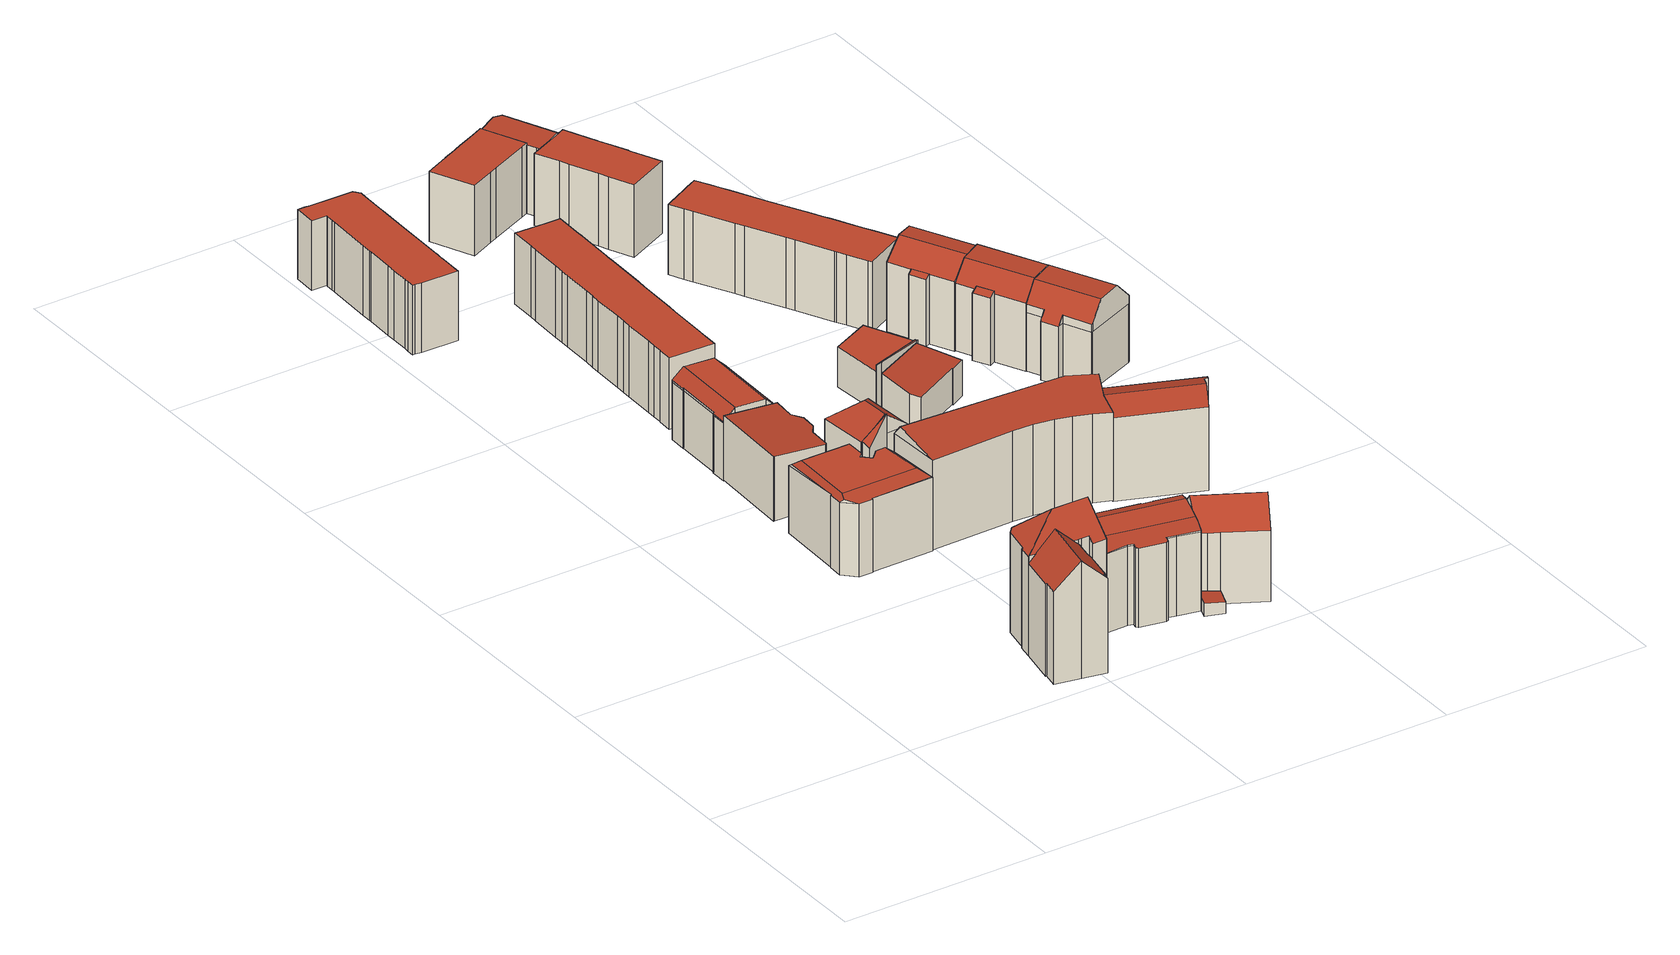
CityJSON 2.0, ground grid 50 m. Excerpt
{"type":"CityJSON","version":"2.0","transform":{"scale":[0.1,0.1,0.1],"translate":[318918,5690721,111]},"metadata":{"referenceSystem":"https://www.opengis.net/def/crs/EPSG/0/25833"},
"CityObjects":{
"building1":{"type":"Building","attributes":{"Gemeindeschluessel":14713000,"Geometrietyp2DReferenz":"3000","function":"31001_9998","roofType":"9999"},"children":["building1-1","building1-2"]},
"building1-1":{"type":"BuildingPart","attributes":{"Dachtyp_tdc":"tdcFreeFormRoof","Dachneigung":43.68,"QualitaetDacherkennung":55,"Geometrietyp2DReferenz":"3000","roofType":"5000","measuredHeight":29.29},"parents":["building1"],"geometry":[{"type":"MultiSurface","lod":"2","boundaries":[[[0,1,2,3]],[[1,4,5,2]],[[4,6,7,5]],[[6,8,9,7]],[[8,10,11,12,9]],[[13,14,15,16,17]],[[14,18,19,15]],[[18,20,21,19]],[[20,22,23,21]],[[22,24,25,23]],[[24,26,27,25]],[[26,0,3,27]],[[22,20,18,14,13,28,29]],[[28,30,31,32,10,8,6,4,1,0,29]],[[0,26,24,22,29]],[[3,2,5,7,9,12,33,34,16,15,19,21,23,25,27]],[[32,11,10]],[[35,30,28]],[[34,33,31,30,35]],[[33,12,11,32,31]],[[13,17,35,28]],[[34,35,17,16]]],"semantics":{"surfaces":[{"type":"WallSurface"},{"type":"RoofSurface"},{"type":"GroundSurface"},{"type":"ClosureSurface"}],"values":[0,0,0,0,0,0,0,0,0,0,0,0,1,1,1,2,0,0,3,3,0,3]}}]},
"building1-2":{"type":"BuildingPart","attributes":{"Dachtyp_tdc":"tdcGableRoof","Dachneigung":43.87,"QualitaetDacherkennung":42,"Geometrietyp2DReferenz":"3000","roofType":"3100","measuredHeight":28.28},"parents":["building1"],"geometry":[{"type":"MultiSurface","lod":"2","boundaries":[[[36,37,38,39]],[[37,40,41,38]],[[40,42,43,41]],[[42,44,45,43]],[[44,46,47,45]],[[46,48,49,47]],[[48,50,51,49]],[[50,17,16,51]],[[11,52,53,12]],[[52,36,39,53]],[[54,30,35,17,50,48,46,44]],[[44,42,40,37,36,52,11,32,54]],[[39,38,41,43,45,47,49,51,16,34,33,12,53]],[[31,30,54]],[[33,34,35,30,31]],[[34,16,17,35]],[[32,31,54]],[[33,31,32,11,12]]],"semantics":{"surfaces":[{"type":"WallSurface"},{"type":"RoofSurface"},{"type":"GroundSurface"},{"type":"ClosureSurface"}],"values":[0,0,0,0,0,0,0,0,0,0,1,1,2,0,3,3,0,3]}}]},
"building2":{"type":"Building","attributes":{"Dachtyp_tdc":"tdcFreeFormRoof","Gemeindeschluessel":14713000,"Dachneigung":0.875,"QualitaetDacherkennung":44,"Geometrietyp2DReferenz":"3000","function":"31001_9998","roofType":"5000","measuredHeight":18.74},"geometry":[{"type":"MultiSurface","lod":"2","boundaries":[[[55,56,57,58]],[[56,59,60,57]],[[59,61,62,60]],[[61,63,64,62]],[[63,65,66,64]],[[65,67,68,66]],[[67,69,70,68]],[[69,71,72,70]],[[71,73,74,72]],[[73,75,76,74]],[[75,77,78,76]],[[77,79,80,78]],[[79,81,82,80]],[[81,55,58,82]],[[63,61,59,83,84,85,86]],[[86,85,87,88,69,67,65]],[[87,89,73,71,88]],[[83,56,55,90,84]],[[84,90,81,79,77,75,89,87,85]],[[59,56,83]],[[71,69,88]],[[75,73,89]],[[55,81,90]],[[65,63,86]],[[58,57,60,62,64,66,68,70,72,74,76,78,80,82]]],"semantics":{"surfaces":[{"type":"WallSurface"},{"type":"RoofSurface"},{"type":"GroundSurface"}],"values":[0,0,0,0,0,0,0,0,0,0,0,0,0,0,1,1,1,1,1,0,0,0,0,0,2]}}]},
"building3":{"type":"Building","attributes":{"Dachtyp_tdc":"tdcPolyFlatRoof","Gemeindeschluessel":14713000,"Dachneigung":4.29,"QualitaetDacherkennung":63,"Geometrietyp2DReferenz":"3000","function":"31001_9998","roofType":"2100","measuredHeight":15.51},"geometry":[{"type":"MultiSurface","lod":"2","boundaries":[[[91,92,93,94]],[[92,95,96,93]],[[95,97,98,96]],[[97,99,100,98]],[[99,101,102,100]],[[101,103,104,102]],[[103,105,106,104]],[[105,107,108,106]],[[107,109,110,108]],[[109,91,94,110]],[[109,107,105,103,101,99,97,95,92,91]],[[94,93,96,98,100,102,104,106,108,110]]],"semantics":{"surfaces":[{"type":"WallSurface"},{"type":"RoofSurface"},{"type":"GroundSurface"}],"values":[0,0,0,0,0,0,0,0,0,0,1,2]}}]},
"building4":{"type":"Building","attributes":{"Dachtyp_tdc":"tdcFreeFormRoof","Gemeindeschluessel":14713000,"Dachneigung":2.28,"QualitaetDacherkennung":81,"Geometrietyp2DReferenz":"3000","function":"31001_9998","roofType":"5000","measuredHeight":16.79},"geometry":[{"type":"MultiSurface","lod":"2","boundaries":[[[111,112,113,114]],[[112,115,116,113]],[[115,117,118,116]],[[117,119,120,118]],[[119,121,122,120]],[[121,123,124,122]],[[123,125,126,124]],[[125,127,128,126]],[[127,129,130,128]],[[129,131,132,130]],[[131,133,134,132]],[[133,135,136,134]],[[135,137,138,136]],[[137,139,140,138]],[[139,141,142,140]],[[141,143,144,142]],[[143,111,114,144]],[[135,145,146,147,148,137]],[[149,150,151,152,153,154,155,156]],[[147,157,158,159,154,153,148]],[[121,154,159,123]],[[123,159,158,125]],[[125,158,157,127]],[[127,157,147,129]],[[129,147,146,131]],[[115,149,156,117]],[[117,156,155,119]],[[119,155,154,121]],[[139,148,153,141]],[[141,153,152,143]],[[143,152,151,111]],[[111,151,150,112]],[[112,150,149,115]],[[137,148,139]],[[131,146,145,133]],[[133,145,135]],[[114,113,116,118,120,122,124,126,128,130,132,134,136,138,140,142,144]]],"semantics":{"surfaces":[{"type":"WallSurface"},{"type":"RoofSurface"},{"type":"GroundSurface"}],"values":[0,0,0,0,0,0,0,0,0,0,0,0,0,0,0,0,0,1,1,1,0,0,0,0,0,0,0,0,0,0,0,0,0,0,0,0,2]}}]},
"building5":{"type":"Building","attributes":{"Dachtyp_tdc":"tdcPolyFlatRoof","Gemeindeschluessel":14713000,"Dachneigung":0,"QualitaetDacherkennung":70,"Geometrietyp2DReferenz":"3000","function":"31001_9998","roofType":"1000","measuredHeight":16.75},"geometry":[{"type":"MultiSurface","lod":"2","boundaries":[[[160,161,162,163]],[[161,164,165,162]],[[164,166,167,165]],[[166,168,169,167]],[[168,170,171,169]],[[170,172,173,171]],[[172,174,175,173]],[[174,176,177,175]],[[176,178,179,177]],[[178,180,181,179]],[[180,182,183,181]],[[182,184,185,183]],[[184,186,187,185]],[[186,188,189,187]],[[188,190,191,189]],[[190,192,193,191]],[[192,194,195,193]],[[194,196,197,195]],[[196,198,199,197]],[[198,200,201,199]],[[200,202,203,201]],[[202,204,205,203]],[[204,206,207,205]],[[206,208,209,207]],[[208,210,211,209]],[[210,212,213,211]],[[212,214,215,213]],[[214,216,217,215]],[[216,218,219,217]],[[218,160,163,219]],[[218,216,214,212,210,208,206,204,202,200,198,196,194,192,190,188,186,184,182,180,178,176,174,172,170,168,166,164,161,160]],[[163,162,165,167,169,171,173,175,177,179,181,183,185,187,189,191,193,195,197,199,201,203,205,207,209,211,213,215,217,219]]],"semantics":{"surfaces":[{"type":"WallSurface"},{"type":"RoofSurface"},{"type":"GroundSurface"}],"values":[0,0,0,0,0,0,0,0,0,0,0,0,0,0,0,0,0,0,0,0,0,0,0,0,0,0,0,0,0,0,1,2]}}]},
"building6":{"type":"Building","attributes":{"Dachtyp_tdc":"tdcFreeFormRoof","Gemeindeschluessel":14713000,"Dachneigung":2.21,"QualitaetDacherkennung":67,"Geometrietyp2DReferenz":"3000","function":"31001_9998","roofType":"5000","measuredHeight":20.46},"geometry":[{"type":"MultiSurface","lod":"2","boundaries":[[[220,221,222,223]],[[221,224,225,222]],[[224,226,227,225]],[[226,228,229,227]],[[228,230,231,229]],[[230,232,233,231]],[[232,234,235,233]],[[234,236,237,235]],[[236,238,239,237]],[[238,240,241,239]],[[240,242,243,241]],[[242,244,245,243]],[[244,246,247,245]],[[246,248,249,247]],[[248,250,251,249]],[[250,252,253,251]],[[252,254,255,253]],[[254,256,2,255]],[[256,257,258,2]],[[257,259,260,258]],[[259,261,27,260]],[[261,220,223,27]],[[262,263,264,265,266,267,268,269,270]],[[246,271,272,273,274,275,276,277,278,279,280,281,248]],[[282,277,276,262,270]],[[257,282,270,259]],[[256,278,277,282,257]],[[248,281,250]],[[250,281,280,252]],[[252,280,279,254]],[[254,279,278,256]],[[232,262,276,234]],[[234,276,275,236]],[[236,275,274,238]],[[238,274,273,240]],[[240,273,272,242]],[[242,272,271,244]],[[244,271,246]],[[259,270,269,261]],[[261,269,268,220]],[[220,268,267,221]],[[221,267,266,224]],[[224,266,265,226]],[[226,265,264,228]],[[228,264,263,230]],[[230,263,262,232]],[[223,222,225,227,229,231,233,235,237,239,241,243,245,247,249,251,253,255,2,258,260,27]]],"semantics":{"surfaces":[{"type":"WallSurface"},{"type":"RoofSurface"},{"type":"GroundSurface"}],"values":[0,0,0,0,0,0,0,0,0,0,0,0,0,0,0,0,0,0,0,0,0,0,1,1,1,0,0,0,0,0,0,0,0,0,0,0,0,0,0,0,0,0,0,0,0,0,2]}}]},
"building7":{"type":"Building","attributes":{"Dachtyp_tdc":"tdcPolyFlatRoof","Gemeindeschluessel":14713000,"Dachneigung":7.4,"QualitaetDacherkennung":67,"Geometrietyp2DReferenz":"3000","function":"31001_9998","roofType":"2100","measuredHeight":3.23},"geometry":[{"type":"MultiSurface","lod":"2","boundaries":[[[283,284,285,286]],[[284,287,288,285]],[[287,289,290,288]],[[289,283,286,290]],[[289,287,284,283]],[[286,285,288,290]]],"semantics":{"surfaces":[{"type":"WallSurface"},{"type":"RoofSurface"},{"type":"GroundSurface"}],"values":[0,0,0,0,1,2]}}]},
"building8":{"type":"Building","attributes":{"Dachtyp_tdc":"tdcPolyFlatRoof","Gemeindeschluessel":14713000,"Dachneigung":3.39,"QualitaetDacherkennung":50,"Geometrietyp2DReferenz":"3000","function":"31001_9998","roofType":"2100","measuredHeight":3.12},"geometry":[{"type":"MultiSurface","lod":"2","boundaries":[[[291,292,293,294]],[[292,295,296,293]],[[295,297,298,296]],[[297,299,300,298]],[[299,291,294,300]],[[299,297,295,292,291]],[[294,293,296,298,300]]],"semantics":{"surfaces":[{"type":"WallSurface"},{"type":"RoofSurface"},{"type":"GroundSurface"}],"values":[0,0,0,0,0,1,2]}}]},
"building9":{"type":"Building","attributes":{"Dachtyp_tdc":"tdcPolyFlatRoof","Gemeindeschluessel":14713000,"Dachneigung":0,"QualitaetDacherkennung":88,"Geometrietyp2DReferenz":"3000","function":"31001_9998","roofType":"1000","measuredHeight":17.14},"geometry":[{"type":"MultiSurface","lod":"2","boundaries":[[[301,302,303,304]],[[302,305,306,303]],[[305,307,308,306]],[[307,309,310,308]],[[309,311,312,310]],[[311,313,314,312]],[[313,315,316,314]],[[315,317,318,316]],[[317,319,320,318]],[[319,321,322,320]],[[321,323,324,322]],[[323,325,326,324]],[[325,327,328,326]],[[327,329,330,328]],[[329,331,332,330]],[[331,333,334,332]],[[333,335,336,334]],[[335,337,338,336]],[[337,339,340,338]],[[339,341,342,340]],[[341,343,344,342]],[[343,345,346,344]],[[345,347,348,346]],[[347,349,350,348]],[[349,351,352,350]],[[351,353,354,352]],[[353,355,356,354]],[[355,357,358,356]],[[357,359,360,358]],[[359,361,362,360]],[[361,363,364,362]],[[363,301,304,364]],[[363,361,359,357,355,353,351,349,347,345,343,341,339,337,335,333,331,329,327,325,323,321,319,317,315,313,311,309,307,305,302,301]],[[304,303,306,308,310,312,314,316,318,320,322,324,326,328,330,332,334,336,338,340,342,344,346,348,350,352,354,356,358,360,362,364]]],"semantics":{"surfaces":[{"type":"WallSurface"},{"type":"RoofSurface"},{"type":"GroundSurface"}],"values":[0,0,0,0,0,0,0,0,0,0,0,0,0,0,0,0,0,0,0,0,0,0,0,0,0,0,0,0,0,0,0,0,1,2]}}]},
"building10":{"type":"Building","attributes":{"Gemeindeschluessel":14713000,"Geometrietyp2DReferenz":"3000","function":"31001_9998","roofType":"9999"},"children":["building10-1","building10-2"]},
"building10-1":{"type":"BuildingPart","attributes":{"Dachtyp_tdc":"tdcPolyFlatRoof","Dachneigung":36.39,"QualitaetDacherkennung":45,"Geometrietyp2DReferenz":"3000","roofType":"2100","measuredHeight":13.18},"parents":["building10"],"geometry":[{"type":"MultiSurface","lod":"2","boundaries":[[[365,366,367,368,369,285]],[[370,365,285,371,372,373]],[[370,374,375,366,365]],[[285,369,371]],[[373,374,370]],[[375,367,366]],[[372,371,369,368]],[[373,372,368,367,375,374]]],"semantics":{"surfaces":[{"type":"WallSurface"},{"type":"RoofSurface"},{"type":"GroundSurface"},{"type":"ClosureSurface"}],"values":[0,0,1,2,0,0,3,3]}}]},
"building10-2":{"type":"BuildingPart","attributes":{"Dachtyp_tdc":"tdcHipAndGableRoof","Dachneigung":38.06,"QualitaetDacherkennung":75,"Geometrietyp2DReferenz":"3000","roofType":"5000","measuredHeight":13.23},"parents":["building10"],"geometry":[{"type":"MultiSurface","lod":"2","boundaries":[[[376,377,378,286]],[[377,379,380,378]],[[379,381,382,380]],[[381,383,384,382]],[[383,372,371,384]],[[368,376,286,369]],[[385,377,386]],[[387,367,375,388,386,377]],[[389,385,386,388,374,373,390]],[[381,389,390,383]],[[383,390,373,372]],[[379,385,389,381]],[[368,367,387,376]],[[376,387,377]],[[377,385,379]],[[286,378,380,382,384,371,369]],[[369,371,372,368]],[[375,374,388]],[[372,373,374,375,367,368]]],"semantics":{"surfaces":[{"type":"WallSurface"},{"type":"RoofSurface"},{"type":"GroundSurface"},{"type":"ClosureSurface"}],"values":[0,0,0,0,0,0,1,1,1,0,0,0,0,0,0,2,3,0,3]}}]},
"building11":{"type":"Building","attributes":{"Dachtyp_tdc":"tdcFreeFormRoof","Gemeindeschluessel":14713000,"Dachneigung":49.73,"QualitaetDacherkennung":20,"Geometrietyp2DReferenz":"3000","function":"31001_9998","roofType":"5000","measuredHeight":23.74},"geometry":[{"type":"MultiSurface","lod":"2","boundaries":[[[391,392,393,394]],[[392,395,396,393]],[[395,397,398,396]],[[397,399,400,398]],[[399,401,402,400]],[[401,403,404,402]],[[403,405,406,404]],[[405,407,408,406]],[[407,409,410,408]],[[409,411,412,410]],[[411,413,414,412]],[[413,415,416,414]],[[415,417,418,416]],[[417,419,420,418]],[[419,421,422,420]],[[421,423,424,422]],[[423,425,426,424]],[[425,427,428,426]],[[427,429,430,428]],[[429,431,432,430]],[[431,433,434,432]],[[433,435,436,434]],[[435,437,438,436]],[[437,439,440,438]],[[439,441,442,440]],[[441,443,444,442]],[[443,445,446,444]],[[445,447,448,446]],[[447,391,394,448]],[[435,433,449,450,391,447,445,443,441,439,437]],[[425,423,421,419,417,415,413,411,409,407,405,403,401,399,397,395,392,450,449,431,429,427]],[[392,391,450]],[[433,431,449]],[[394,393,396,398,400,402,404,406,408,410,412,414,416,418,420,422,424,426,428,430,432,434,436,438,440,442,444,446,448]]],"semantics":{"surfaces":[{"type":"WallSurface"},{"type":"RoofSurface"},{"type":"GroundSurface"}],"values":[0,0,0,0,0,0,0,0,0,0,0,0,0,0,0,0,0,0,0,0,0,0,0,0,0,0,0,0,0,1,1,0,0,2]}}]},
"building12":{"type":"Building","attributes":{"Dachtyp_tdc":"tdcFreeFormRoof","Gemeindeschluessel":14713000,"Dachneigung":45.28,"QualitaetDacherkennung":78,"Geometrietyp2DReferenz":"3000","function":"31001_9998","roofType":"5000","measuredHeight":22.86},"geometry":[{"type":"MultiSurface","lod":"2","boundaries":[[[451,452,453,454]],[[452,455,456,453]],[[455,457,458,456]],[[457,459,460,458]],[[459,461,462,460]],[[461,451,454,462]],[[463,457,455,452,451,464]],[[465,466,463,464]],[[459,466,465,461]],[[457,463,466,459]],[[461,465,464,451]],[[454,453,456,458,460,462]]],"semantics":{"surfaces":[{"type":"WallSurface"},{"type":"RoofSurface"},{"type":"GroundSurface"}],"values":[0,0,0,0,0,0,1,1,0,0,0,2]}}]},
"building13":{"type":"Building","attributes":{"Dachtyp_tdc":"tdcPolyFlatRoof","Gemeindeschluessel":14713000,"Dachneigung":0,"QualitaetDacherkennung":0,"Geometrietyp2DReferenz":"3000","BezugspunktDach":"2000","function":"31001_9998","measuredHeight":3},"geometry":[{"type":"MultiSurface","lod":"2","boundaries":[[[467,468,469,470]],[[470,469,471,472]],[[469,468,473,471]],[[468,467,474,473]],[[467,470,472,474]],[[472,471,473,474]]],"semantics":{"surfaces":[{"type":"RoofSurface"},{"type":"WallSurface"},{"type":"GroundSurface"}],"values":[0,1,1,1,1,2]}}]},
"building14":{"type":"Building","attributes":{"Dachtyp_tdc":"tdcPolyFlatRoof","Gemeindeschluessel":14713000,"Dachneigung":4.57,"QualitaetDacherkennung":65,"Geometrietyp2DReferenz":"3000","function":"31001_9998","roofType":"2100","measuredHeight":9.59},"geometry":[{"type":"MultiSurface","lod":"2","boundaries":[[[475,476,477,478]],[[476,479,480,477]],[[479,481,482,480]],[[481,483,484,482]],[[483,485,486,484]],[[485,487,488,486]],[[487,475,478,488]],[[487,485,483,481,479,476,475]],[[478,477,480,482,484,486,488]]],"semantics":{"surfaces":[{"type":"WallSurface"},{"type":"RoofSurface"},{"type":"GroundSurface"}],"values":[0,0,0,0,0,0,0,1,2]}}]},
"building15":{"type":"Building","attributes":{"Gemeindeschluessel":14713000,"Geometrietyp2DReferenz":"3000","function":"31001_9998","roofType":"9999"},"children":["building15-1","building15-2"]},
"building15-1":{"type":"BuildingPart","attributes":{"Dachtyp_tdc":"tdcPolyFlatRoof","Dachneigung":0,"QualitaetDacherkennung":74,"Geometrietyp2DReferenz":"3000","roofType":"1000","measuredHeight":9.77},"parents":["building15"],"geometry":[{"type":"MultiSurface","lod":"2","boundaries":[[[489,490,491,492]],[[490,493,494,491]],[[493,495,496,494]],[[495,493,490,489]],[[492,491,494,496]],[[492,496,495,489]]],"semantics":{"surfaces":[{"type":"WallSurface"},{"type":"RoofSurface"},{"type":"GroundSurface"},{"type":"ClosureSurface"}],"values":[0,0,0,1,2,3]}}]},
"building15-2":{"type":"BuildingPart","attributes":{"Dachtyp_tdc":"tdcPolyFlatRoof","Dachneigung":8.92,"QualitaetDacherkennung":12,"Geometrietyp2DReferenz":"3000","roofType":"2100","measuredHeight":12.7},"parents":["building15"],"geometry":[{"type":"MultiSurface","lod":"2","boundaries":[[[497,498,499,500]],[[498,501,502,499]],[[501,503,504,502]],[[503,505,489,492,504]],[[506,507,508,496,495]],[[507,497,500,508]],[[507,506,505,503,501,498,497]],[[500,499,502,504,492,496,508]],[[506,495,489,505]],[[495,496,492,489]]],"semantics":{"surfaces":[{"type":"WallSurface"},{"type":"RoofSurface"},{"type":"GroundSurface"},{"type":"ClosureSurface"}],"values":[0,0,0,0,0,0,1,2,0,3]}}]},
"building16":{"type":"Building","attributes":{"Gemeindeschluessel":14713000,"Geometrietyp2DReferenz":"3000","function":"31001_9998","roofType":"9999"},"children":["building16-1","building16-2"]},
"building16-1":{"type":"BuildingPart","attributes":{"Dachtyp_tdc":"tdcPolyFlatRoof","Dachneigung":6.69,"QualitaetDacherkennung":70,"Geometrietyp2DReferenz":"3000","roofType":"2100","measuredHeight":17.23},"parents":["building16"],"geometry":[{"type":"MultiSurface","lod":"2","boundaries":[[[509,510,511,512]],[[510,513,514,511]],[[513,515,516,514]],[[515,517,518,516]],[[517,519,520,518]],[[519,521,522,520]],[[523,509,512,524]],[[523,521,519,517,515,513,510,509]],[[512,511,514,516,518,520,522,524]],[[524,522,521,523]]],"semantics":{"surfaces":[{"type":"WallSurface"},{"type":"RoofSurface"},{"type":"GroundSurface"},{"type":"ClosureSurface"}],"values":[0,0,0,0,0,0,0,1,2,3]}}]},
"building16-2":{"type":"BuildingPart","attributes":{"Dachtyp_tdc":"tdcPolyFlatRoof","Dachneigung":0,"QualitaetDacherkennung":65,"Geometrietyp2DReferenz":"3000","roofType":"1000","measuredHeight":16.94},"parents":["building16"],"geometry":[{"type":"MultiSurface","lod":"2","boundaries":[[[525,526,527,522,521]],[[526,528,529,527]],[[528,530,531,529]],[[530,532,533,531]],[[532,534,535,533]],[[534,536,537,535]],[[536,538,539,537]],[[538,540,541,539]],[[540,542,543,541]],[[542,544,545,543]],[[544,546,547,545]],[[546,548,549,547]],[[548,550,551,549]],[[550,552,523,524,551]],[[552,550,548,546,544,542,540,538,536,534,532,530,528,526,525]],[[522,527,529,531,533,535,537,539,541,543,545,547,549,551,524]],[[521,523,552,525]],[[521,522,524,523]]],"semantics":{"surfaces":[{"type":"WallSurface"},{"type":"RoofSurface"},{"type":"GroundSurface"},{"type":"ClosureSurface"}],"values":[0,0,0,0,0,0,0,0,0,0,0,0,0,0,1,2,0,3]}}]},
"building17":{"type":"Building","attributes":{"Dachtyp_tdc":"tdcFreeFormRoof","Gemeindeschluessel":14713000,"Dachneigung":18.16,"QualitaetDacherkennung":80,"Geometrietyp2DReferenz":"3000","function":"31001_9998","roofType":"5000","measuredHeight":22.03},"geometry":[{"type":"MultiSurface","lod":"2","boundaries":[[[553,554,555,556]],[[554,557,558,555]],[[557,559,560,558]],[[559,561,562,560]],[[561,563,564,562]],[[563,565,566,564]],[[565,553,556,566]],[[565,563,561,559,567,568]],[[553,568,567,557,554]],[[559,557,567]],[[553,565,568]],[[556,555,558,560,562,564,566]]],"semantics":{"surfaces":[{"type":"WallSurface"},{"type":"RoofSurface"},{"type":"GroundSurface"}],"values":[0,0,0,0,0,0,0,1,1,0,0,2]}}]},
"building18":{"type":"Building","attributes":{"Dachtyp_tdc":"tdcPolyFlatRoof","Gemeindeschluessel":14713000,"Dachneigung":0,"QualitaetDacherkennung":66,"Geometrietyp2DReferenz":"3000","function":"31001_9998","roofType":"1000","measuredHeight":17.39},"geometry":[{"type":"MultiSurface","lod":"2","boundaries":[[[569,570,571,572]],[[570,573,574,571]],[[573,575,576,574]],[[575,577,578,576]],[[577,579,580,578]],[[579,581,582,580]],[[581,583,584,582]],[[583,585,586,584]],[[585,587,588,586]],[[587,589,590,588]],[[589,591,592,590]],[[591,593,594,592]],[[593,595,596,594]],[[595,597,598,596]],[[597,599,600,598]],[[599,601,602,600]],[[601,569,572,602]],[[601,599,597,595,593,591,589,587,585,583,581,579,577,575,573,570,569]],[[572,571,574,576,578,580,582,584,586,588,590,592,594,596,598,600,602]]],"semantics":{"surfaces":[{"type":"WallSurface"},{"type":"RoofSurface"},{"type":"GroundSurface"}],"values":[0,0,0,0,0,0,0,0,0,0,0,0,0,0,0,0,0,1,2]}}]},
"building19":{"type":"Building","attributes":{"Dachtyp_tdc":"tdcPolyFlatRoof","Gemeindeschluessel":14713000,"Dachneigung":0,"QualitaetDacherkennung":78,"Geometrietyp2DReferenz":"3000","function":"31001_9998","roofType":"1000","measuredHeight":16.91},"geometry":[{"type":"MultiSurface","lod":"2","boundaries":[[[603,604,605,606]],[[604,607,608,605]],[[607,609,610,608]],[[609,611,612,610]],[[611,613,614,612]],[[613,615,616,614]],[[615,617,618,616]],[[617,619,620,618]],[[619,621,622,620]],[[621,623,624,622]],[[623,625,626,624]],[[625,627,628,626]],[[627,629,630,628]],[[629,631,632,630]],[[631,633,634,632]],[[633,635,636,634]],[[635,637,638,636]],[[637,639,640,638]],[[639,641,642,640]],[[641,643,644,642]],[[643,645,646,644]],[[645,647,648,646]],[[647,649,650,648]],[[649,651,652,650]],[[651,653,654,652]],[[653,655,656,654]],[[655,657,658,656]],[[657,659,660,658]],[[659,603,606,660]],[[659,657,655,653,651,649,647,645,643,641,639,637,635,633,631,629,627,625,623,621,619,617,615,613,611,609,607,604,603]],[[606,605,608,610,612,614,616,618,620,622,624,626,628,630,632,634,636,638,640,642,644,646,648,650,652,654,656,658,660]]],"semantics":{"surfaces":[{"type":"WallSurface"},{"type":"RoofSurface"},{"type":"GroundSurface"}],"values":[0,0,0,0,0,0,0,0,0,0,0,0,0,0,0,0,0,0,0,0,0,0,0,0,0,0,0,0,0,1,2]}}]},
"building20":{"type":"Building","attributes":{"Gemeindeschluessel":14713000,"Geometrietyp2DReferenz":"3000","function":"31001_9998","roofType":"9999"},"children":["building20-1","building20-2"]},
"building20-1":{"type":"BuildingPart","attributes":{"Dachtyp_tdc":"tdcPolyFlatRoof","Dachneigung":31.54,"QualitaetDacherkennung":77,"Geometrietyp2DReferenz":"3000","roofType":"2100","measuredHeight":16.8},"parents":["building20"],"geometry":[{"type":"MultiSurface","lod":"2","boundaries":[[[661,662,663,664,665]],[[662,666,667,663]],[[666,668,669,667]],[[668,670,669]],[[668,666,662,661,671]],[[672,664,663,667,669]],[[661,665,673,671]],[[665,664,672,673]],[[673,670,668,671]],[[673,672,669,670]]],"semantics":{"surfaces":[{"type":"WallSurface"},{"type":"RoofSurface"},{"type":"GroundSurface"},{"type":"ClosureSurface"}],"values":[0,0,0,0,1,2,0,3,0,3]}}]},
"building20-2":{"type":"BuildingPart","attributes":{"Dachtyp_tdc":"tdcCutGableRoof","Dachneigung":36.65,"QualitaetDacherkennung":62,"Geometrietyp2DReferenz":"3000","roofType":"9999","measuredHeight":20.63},"parents":["building20"],"geometry":[{"type":"MultiSurface","lod":"2","boundaries":[[[674,665,664,675]],[[670,676,677,669]],[[676,678,679,677]],[[678,680,681,679]],[[680,682,683,681]],[[682,684,685,683]],[[684,686,687,685]],[[686,688,689,687]],[[688,674,675,689]],[[678,676,670,673,665,674,688]],[[686,684,682,680]],[[688,686,680,678]],[[675,664,672,669,677,679,681,683,685,687,689]],[[672,664,665,673]],[[669,672,673,670]]],"semantics":{"surfaces":[{"type":"WallSurface"},{"type":"RoofSurface"},{"type":"GroundSurface"},{"type":"ClosureSurface"}],"values":[0,0,0,0,0,0,0,0,0,1,1,1,2,3,3]}}]},
"building21":{"type":"Building","attributes":{"Gemeindeschluessel":14713000,"Geometrietyp2DReferenz":"3000","function":"31001_9998","roofType":"9999"},"children":["building21-1","building21-2"]},
"building21-1":{"type":"BuildingPart","attributes":{"Dachtyp_tdc":"tdcCutGableRoof","Dachneigung":44.21,"QualitaetDacherkennung":68,"Geometrietyp2DReferenz":"3000","roofType":"9999","measuredHeight":20.79},"parents":["building21"],"geometry":[{"type":"MultiSurface","lod":"2","boundaries":[[[690,691,692,693]],[[691,694,695,692]],[[694,696,697,695]],[[696,698,699,697]],[[698,700,701,699]],[[702,703,704,705]],[[703,706,707,704]],[[706,708,709,707]],[[708,690,693,709]],[[694,691,690,708]],[[706,703,702,710,700,698,696]],[[708,706,696,694]],[[693,692,695,697,699,701,711,705,704,707,709]],[[710,711,701,700]],[[702,705,711,710]]],"semantics":{"surfaces":[{"type":"WallSurface"},{"type":"RoofSurface"},{"type":"GroundSurface"},{"type":"ClosureSurface"}],"values":[0,0,0,0,0,0,0,0,0,1,1,1,2,3,3]}}]},
"building21-2":{"type":"BuildingPart","attributes":{"Dachtyp_tdc":"tdcPolyFlatRoof","Dachneigung":25.9,"QualitaetDacherkennung":64,"Geometrietyp2DReferenz":"3000","roofType":"2100","measuredHeight":17.02},"parents":["building21"],"geometry":[{"type":"MultiSurface","lod":"2","boundaries":[[[712,713,714,701,700]],[[713,715,716,714]],[[715,717,702,705,716]],[[718,717,715,713,712]],[[701,714,716,705,711]],[[710,702,717,718]],[[710,711,705,702]],[[700,710,718,712]],[[700,701,711,710]]],"semantics":{"surfaces":[{"type":"WallSurface"},{"type":"RoofSurface"},{"type":"GroundSurface"},{"type":"ClosureSurface"}],"values":[0,0,0,1,2,0,3,0,3]}}]},
"building22":{"type":"Building","attributes":{"Dachtyp_tdc":"tdcFreeFormRoof","Gemeindeschluessel":14713000,"Dachneigung":45.8,"QualitaetDacherkennung":69,"Geometrietyp2DReferenz":"3000","function":"31001_9998","roofType":"5000","measuredHeight":20.52},"geometry":[{"type":"MultiSurface","lod":"2","boundaries":[[[719,720,721,722]],[[720,723,724,721]],[[723,725,726,724]],[[725,727,728,726]],[[727,729,730,728]],[[729,731,732,730]],[[731,733,734,732]],[[733,735,736,734]],[[735,737,738,736]],[[737,739,740,738]],[[739,741,742,740]],[[741,719,722,742]],[[743,744,745,746,747]],[[748,749,750,751,752,737,735,753,754]],[[749,746,745,750]],[[729,748,754,731]],[[731,754,753,733]],[[733,753,735]],[[737,752,739]],[[739,752,751,741]],[[741,751,750,719]],[[719,750,745,720]],[[727,747,746,749,748,729]],[[725,743,747,727]],[[720,745,744,723]],[[723,744,743,725]],[[722,721,724,726,728,730,732,734,736,738,740,742]]],"semantics":{"surfaces":[{"type":"WallSurface"},{"type":"RoofSurface"},{"type":"GroundSurface"}],"values":[0,0,0,0,0,0,0,0,0,0,0,0,1,1,1,0,0,0,0,0,0,0,0,0,0,0,2]}}]}
},
"vertices":[
[583,207,316],[583,137,249],[583,137,23],[583,207,23],[548,137,248],[548,137,23],[549,151,261],[549,151,23],[530,151,261],[530,151,23],[523,151,261],[523,151,250],[523,151,23],[397,152,260],[404,185,260],[404,185,23],[397,152,23],[397,152,244],[406,185,262],[406,185,23],[419,251,263],[419,251,23],[428,258,268],[428,258,23],[450,277,250],[450,277,23],[582,278,248],[582,278,23],[400,152,261],[494,208,316],[416,152,261],[464,151,261],[510,151,261],[464,151,23],[400,152,23],[400,152,246],
[522,105,242],[506,25,243],[506,25,23],[522,105,23],[498,24,250],[498,24,23],[494,1,250],[494,1,23],[437,12,306],[437,12,23],[375,24,246],[375,24,23],[382,61,246],[382,61,23],[380,62,244],[380,62,23],[517,110,248],[517,110,23],[464,151,306],
[474,761,188],[473,617,197],[473,617,21],[474,761,21],[321,616,198],[321,616,21],[321,614,197],[321,614,21],[287,614,197],[287,614,21],[259,644,195],[259,644,21],[260,679,194],[260,679,21],[262,679,196],[262,679,21],[267,844,183],[267,844,21],[399,840,186],[399,840,21],[397,766,207],[397,766,21],[387,758,207],[387,758,21],[406,738,207],[406,738,21],[427,759,207],[427,759,21],[471,617,199],[456,651,209],[271,652,209],[266,637,204],[278,815,206],[267,834,191],[398,814,206],[451,760,207],
[420,1016,163],[418,977,163],[418,977,19],[420,1016,19],[402,956,164],[402,956,19],[400,902,164],[400,902,19],[396,899,164],[396,899,19],[272,903,174],[272,903,19],[269,903,174],[269,903,19],[277,1100,174],[277,1100,19],[408,1096,164],[408,1096,19],[404,1041,164],[404,1041,19],
[278,1139,155],[280,1139,155],[280,1139,17],[278,1139,17],[283,1256,155],[283,1256,17],[281,1256,155],[281,1256,17],[283,1298,155],[283,1298,17],[310,1297,155],[310,1297,17],[321,1296,155],[321,1296,17],[325,1296,155],[325,1296,17],[380,1294,155],[380,1294,17],[384,1294,155],[384,1294,17],[391,1294,155],[391,1294,17],[391,1297,155],[391,1297,17],[412,1298,155],[412,1298,17],[408,1096,155],[408,1096,17],[380,1097,155],[380,1097,17],[305,1099,155],[305,1099,17],[277,1100,155],[277,1100,17],[391,1297,175],[391,1294,175],[384,1294,182],[380,1097,182],[283,1256,162],[280,1139,161],[278,1139,160],[277,1100,159],[305,1099,185],[310,1297,185],[283,1298,161],[281,1256,160],[380,1294,182],[325,1296,184],[321,1296,184],
[144,1885,180],[55,1888,180],[55,1888,13],[144,1885,13],[40,1889,180],[40,1889,13],[34,1889,180],[34,1889,13],[34,1906,180],[34,1906,13],[35,1919,180],[35,1919,13],[36,1960,180],[36,1960,13],[36,1983,180],[36,1983,13],[39,2050,180],[39,2050,13],[39,2055,180],[39,2055,13],[39,2079,180],[39,2079,13],[43,2191,180],[43,2191,13],[43,2201,180],[43,2201,13],[44,2218,180],[44,2218,13],[44,2222,180],[44,2222,13],[7,2223,180],[7,2223,13],[9,2278,180],[9,2278,13],[26,2278,180],[26,2278,13],[41,2277,180],[41,2277,13],[144,2275,180],[144,2275,13],[155,2260,180],[155,2260,13],[154,2231,180],[154,2231,13],[153,2189,180],[153,2189,13],[152,2166,180],[152,2166,13],[150,2092,180],[150,2092,13],[147,1969,180],[147,1969,13],[147,1967,180],[147,1967,13],[146,1951,180],[146,1951,13],[146,1943,180],[146,1943,13],[146,1929,180],[146,1929,13],
[649,279,213],[750,258,213],[750,258,23],[649,279,23],[750,257,213],[750,257,23],[776,252,213],[776,252,23],[777,253,213],[777,253,23],[841,240,213],[841,240,23],[832,211,213],[832,211,23],[809,143,213],[809,143,23],[805,129,213],[805,129,23],[795,102,213],[795,102,23],[742,114,213],[742,114,23],[719,119,213],[719,119,23],[717,108,213],[717,108,23],[712,106,213],[712,106,23],[650,118,213],[650,118,23],[646,123,213],[646,123,23],[649,135,213],[649,135,23],[636,138,213],[636,138,23],[583,137,213],[582,260,213],[582,260,23],[582,261,213],[582,261,23],[582,278,213],[832,211,227],[841,240,219],[777,253,219],[776,252,219],[750,257,219],[750,258,219],[649,279,219],[582,278,223],[582,261,227],[717,108,214],[719,119,216],[742,114,216],[795,102,216],[805,129,222],[809,143,225],[583,189,225],[583,137,214],[636,138,216],[649,135,216],[646,123,214],[582,260,227],
[515,946,50],[518,917,54],[518,917,23],[515,946,23],[473,896,56],[473,896,23],[468,936,50],[468,936,23],
[787,79,55],[795,102,55],[795,102,24],[787,79,24],[805,129,55],[805,129,24],[847,106,52],[847,106,24],[830,63,52],[830,63,24],
[416,1374,185],[415,1337,185],[415,1337,14],[416,1374,14],[304,1341,185],[304,1341,14],[305,1375,185],[305,1375,14],[306,1377,185],[306,1377,14],[306,1399,185],[306,1399,14],[307,1422,185],[307,1422,14],[309,1496,185],[309,1496,14],[310,1518,185],[310,1518,14],[311,1542,185],[311,1542,14],[313,1616,185],[313,1616,14],[314,1638,185],[314,1638,14],[315,1662,185],[315,1662,14],[317,1735,185],[317,1735,14],[318,1757,185],[318,1757,14],[318,1782,185],[318,1782,14],[321,1859,185],[321,1859,14],[322,1878,185],[322,1878,14],[323,1941,185],[323,1941,14],[397,1938,185],[397,1938,14],[434,1937,185],[434,1937,14],[432,1874,185],[432,1874,14],[432,1855,185],[432,1855,14],[432,1853,185],[432,1853,14],[429,1758,185],[429,1758,14],[428,1754,185],[428,1754,14],[428,1732,185],[428,1732,14],[425,1634,185],[425,1634,14],[424,1612,185],[424,1612,14],[421,1514,185],[421,1514,14],[420,1492,185],[420,1492,14],[417,1394,185],[417,1394,14],
[518,917,104],[516,941,111],[516,941,108],[516,941,107],[516,941,23],[579,945,154],[579,945,23],[579,945,107],[579,945,152],[578,945,154],[548,943,133],
[515,946,107],[506,1065,107],[506,1065,23],[626,1082,107],[626,1082,23],[633,969,107],[633,969,23],[635,949,107],[635,949,23],[626,1082,108],[571,1014,155],[515,946,108],[576,945,155],[633,969,109],[635,949,109],
[473,617,238],[474,761,232],[474,761,23],[473,617,23],[610,763,223],[610,763,23],[613,783,199],[613,783,23],[620,802,175],[620,802,23],[629,820,154],[629,820,23],[642,837,134],[642,837,23],[657,851,117],[657,851,23],[674,862,102],[674,862,23],[693,870,92],[693,870,23],[713,875,85],[713,875,23],[738,876,82],[738,876,23],[764,872,85],[764,872,23],[788,863,95],[788,863,23],[809,849,110],[809,849,23],[826,832,129],[826,832,23],[840,812,152],[840,812,23],[849,790,177],[849,790,23],[853,766,205],[853,766,23],[870,766,204],[870,766,23],[851,727,252],[851,727,23],[938,692,256],[938,692,23],[908,630,244],[908,630,23],[895,575,235],[895,575,23],[855,591,237],[855,591,23],[813,603,239],[813,603,23],[773,611,240],[773,611,23],[724,618,241],[724,618,23],[675,620,241],[675,620,23],[871,719,260],[474,738,260],
[938,56,192],[847,106,192],[847,106,21],[938,56,21],[823,119,192],[823,119,21],[805,129,192],[805,129,21],[841,240,192],[841,240,21],[993,156,192],[993,156,21],[823,185,250],[965,107,250],[993,156,193],[841,240,193],
[680,951,55],[677,982,55],[633,969,55],[635,949,55],[633,969,25],[635,949,25],[677,982,25],[680,951,25],
[730,1040,97],[716,1063,99],[716,1063,10],[730,1040,10],[708,1154,106],[708,1154,10],[837,1217,106],[837,1217,10],[885,1119,97],[885,1119,10],[850,1100,97],[850,1100,10],[849,1102,97],[849,1102,10],
[704,1155,106],[693,1295,106],[693,1295,9],[704,1155,9],[786,1338,106],[786,1338,9],[840,1225,106],[840,1225,9],
[837,1217,110],[708,1154,132],[708,1154,9],[837,1217,9],[690,1145,136],[690,1145,9],[689,1147,136],[689,1147,9],[704,1155,133],[840,1225,109],[843,1220,109],[843,1220,9],
[559,2369,176],[577,2363,177],[577,2363,5],[559,2369,5],[632,2240,177],[632,2240,5],[573,2213,169],[573,2213,5],[569,2223,169],[569,2223,5],[559,2245,169],[559,2245,5],[558,2245,169],[558,2245,5],[512,2348,169],[512,2348,5],
[558,2245,174],[542,2238,174],[542,2238,5],[450,2197,174],[450,2197,5],[430,2188,174],[430,2188,5],[373,2162,174],[373,2162,5],[327,2263,174],[327,2263,5],[385,2290,174],[385,2290,5],[386,2290,174],[386,2290,5],[403,2298,174],[403,2298,5],[404,2298,174],[404,2298,5],[406,2299,174],[406,2299,5],[440,2315,174],[440,2315,5],[474,2330,174],[474,2330,5],[495,2340,174],[495,2340,5],[512,2348,174],
[1084,501,222],[895,575,222],[895,575,21],[1084,501,21],[908,630,240],[908,630,21],[938,692,221],[938,692,21],[1150,606,221],[1150,606,21],[1143,591,227],[1143,591,21],[1135,595,226],[1135,595,21],[911,636,242],[1113,554,242],
[632,2240,174],[651,2249,174],[651,2249,0],[632,2240,0],[677,2189,174],[677,2189,0],[685,2172,174],[685,2172,0],[686,2170,174],[686,2170,0],[700,2140,174],[700,2140,0],[716,2104,174],[716,2104,0],[717,2100,174],[717,2100,0],[724,2085,174],[724,2085,0],[750,2027,174],[750,2027,0],[647,1979,174],[647,1979,0],[622,2036,174],[622,2036,0],[612,2059,174],[612,2059,0],[583,2124,174],[583,2124,0],[574,2146,174],[574,2146,0],[548,2202,174],[548,2202,0],[573,2213,174],[573,2213,0],
[883,1449,171],[879,1457,171],[879,1457,2],[883,1449,2],[856,1503,171],[856,1503,2],[845,1524,171],[845,1524,2],[843,1527,171],[843,1527,2],[801,1612,171],[801,1612,2],[791,1631,171],[791,1631,2],[747,1718,171],[747,1718,2],[737,1738,171],[737,1738,2],[691,1826,171],[691,1826,2],[682,1845,171],[682,1845,2],[665,1879,171],[665,1879,2],[686,1890,171],[686,1890,2],[690,1892,171],[690,1892,2],[732,1914,171],[732,1914,2],[736,1916,171],[736,1916,2],[764,1930,171],[764,1930,2],[781,1898,171],[781,1898,2],[792,1877,171],[792,1877,2],[802,1856,171],[802,1856,2],[835,1791,171],[835,1791,2],[846,1769,171],[846,1769,2],[856,1750,171],[856,1750,2],[890,1685,171],[890,1685,2],[901,1663,171],[901,1663,2],[912,1642,171],[912,1642,2],[945,1577,171],[945,1577,2],[956,1556,171],[956,1556,2],[984,1501,171],[984,1501,2],
[954,1342,171],[943,1337,163],[943,1337,3],[954,1342,3],[954,1342,170],[925,1376,163],[925,1376,3],[935,1381,171],[935,1381,3],[935,1381,170],[954,1343,171],[954,1343,3],[954,1343,170],
[981,1288,170],[981,1288,3],[910,1434,170],[910,1434,3],[956,1458,209],[956,1458,3],[995,1478,207],[995,1478,3],[1034,1498,164],[1034,1498,3],[1107,1350,164],[1107,1350,3],[1068,1330,207],[1068,1330,3],[1029,1311,209],[1029,1311,3],
[1107,1350,166],[1182,1198,166],[1182,1198,5],[1107,1350,5],[1139,1177,213],[1139,1177,5],[1089,1153,210],[1089,1153,5],[1056,1136,168],[1056,1136,5],[1023,1204,168],[1023,1204,5],[1003,1242,167],[981,1288,167],[981,1288,5],[1003,1242,5],[1015,1304,210],[1015,1304,5],[1065,1329,213],[1065,1329,5],[1004,1242,168],[1004,1242,5],
[1023,1204,175],[1008,1196,167],[1008,1196,5],[989,1235,167],[989,1235,5],[1003,1242,174],[1004,1242,175],
[1086,1151,146],[1141,1178,146],[1141,1178,6],[1086,1151,6],[1182,1198,146],[1182,1198,6],[1254,1048,146],[1254,1048,6],[1251,1046,146],[1251,1046,6],[1126,994,146],[1126,994,6],[1124,993,146],[1124,993,6],[1094,1057,146],[1094,1057,6],[1079,1050,146],[1079,1050,6],[1061,1089,146],[1061,1089,6],[1075,1096,146],[1075,1096,6],[1056,1136,146],[1056,1136,6],[1254,1048,165],[1182,1198,165],[1141,1178,212],[1212,1030,212],[1251,1046,168],[1126,994,168],[1156,1006,209],[1086,1151,209],[1056,1136,167],[1075,1096,167],[1094,1057,167],[1124,993,165]
]}
